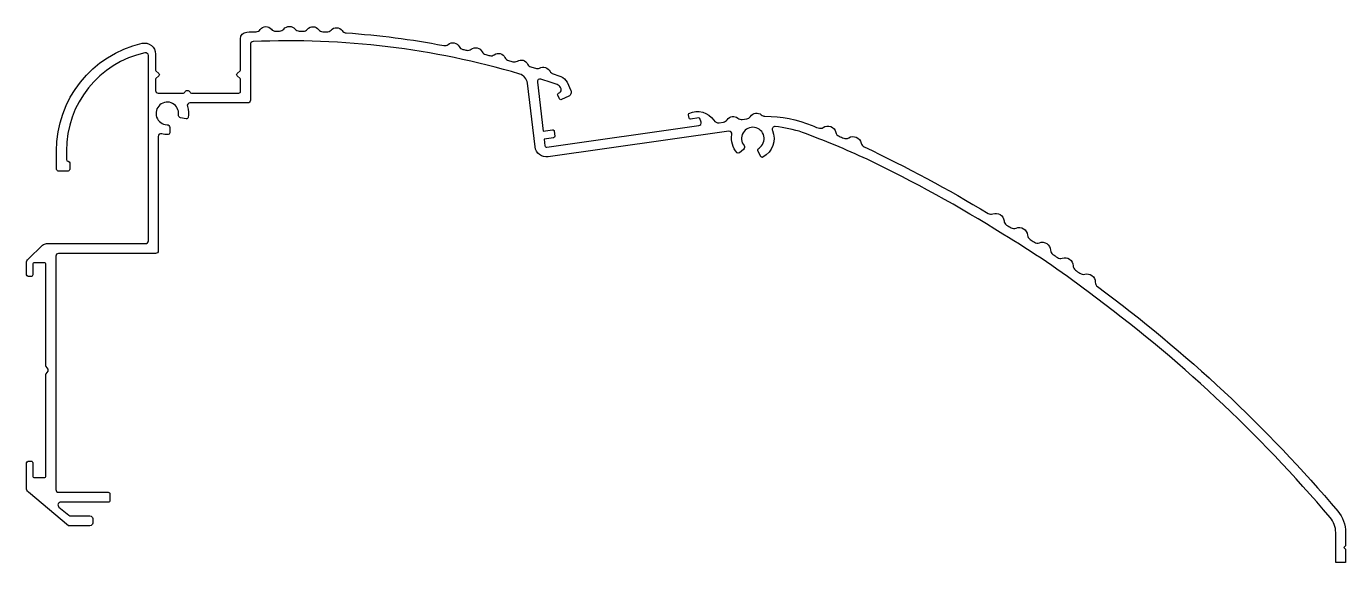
# Model space of a CAD drawing. Extents: x 716 to 956, y -185 to -87.
import ezdxf

# ---------------------------------------------------------------- set-up
doc = ezdxf.new("R2010")
doc.units = 0
doc.layers.get('0').update_dxf_attribs({"linetype": 'CONTINUOUS'})

msp = doc.modelspace()

# ---------------------------------------------------------------- linework, layer by layer
at = {"color": 0, "linetype": 'CONTINUOUS'}
msp.add_lwpolyline([(839.19, -104.4), (838.98, -103.78, 0.362136), (838.76, -103.64), (837.25, -103.86, -0.389826), (837.03, -103.7), (836.88, -103.08, -0.343452), (836.99, -102.86, -0.38529), (841.5, -104.08, 0.292865), (842.48, -104.53), (843.24, -104.42, 0.21847), (843.94, -103.97, -0.458841), (845.89, -103.69, 0.21847), (846.69, -103.93), (847.49, -103.82, 0.218464), (848.2, -103.37, -0.45892), (850.15, -103.09, 0.181738), (850.81, -103.34, -0.098847), (859.41, -105.06, -0.00166), (860.49, -105.48, 0.245114), (861.41, -105.38, -0.525764), (863.71, -106.29, 0.242405), (864.3, -106.99, -0.001313), (865.15, -107.34, 0.241743), (866.06, -107.27, -0.516116), (868.31, -108.23, 0.232051), (868.86, -108.92, -0.024842), (891.42, -121.05, 0.230109), (892.29, -121.13, -0.496074), (894.32, -122.4, 0.23928), (894.8, -123.16, -0.001351), (895.61, -123.65, 0.240066), (896.51, -123.72, -0.514891), (898.59, -125.01, 0.238472), (899.05, -125.78, -0.001364), (899.85, -126.3, 0.239354), (900.75, -126.4, -0.51243), (902.78, -127.73, 0.237144), (903.22, -128.52, -0.0014), (904.03, -129.07, 0.236165), (904.91, -129.2, -0.504256), (906.89, -130.58, 0.233532), (907.3, -131.36, -0.001457), (908.13, -131.96, 0.232756), (909, -132.12, -0.500257), (910.92, -133.56, 0.238629), (911.32, -134.37, -0.058257), (955.07, -175.3, -0.177376), (956.48, -179.17), (956.48, -181.62), (956.18, -181.92), (956.48, -182.22), (956.48, -184.66), (954.68, -184.66), (954.68, -179.17, 0.177376), (953.69, -176.46, 0.059001), (909.64, -135.36, 0.027115), (894.12, -124.82, 0.027542), (869.43, -111.19, 0.018468), (857.62, -106.29, 0.060067), (852.67, -105.23, 0.565662), (852.16, -105.92, -0.384483), (850.45, -110.8, -0.41517), (850.04, -110.68), (849.56, -109.79, -0.390165), (849.73, -109.13, 2.589905), (847, -108.7, -0.410124), (846.93, -109.4), (846.16, -110.03, -0.400756), (845.74, -110, -0.235465), (844.81, -106.68, 0.514503), (844.25, -106.09), (811.36, -110.75, -0.420745), (808.98, -108.92), (807.6, -97.33, 0.300007), (806.18, -95.65, 0.082965), (757.65, -89.76, 0.401196), (757.17, -90.25), (757.17, -100.43, -0.414214), (756.67, -100.93), (746.17, -100.93, 0.513084), (745.7, -101.59, -0.131837), (745.83, -103.58, -0.41517), (745.47, -103.82), (744.48, -103.62, -0.390165), (744.09, -103.07, 2.589905), (742, -104.88, -0.410124), (742.49, -105.38), (742.48, -106.38, -0.400756), (742.19, -106.68, -0.075936), (741.03, -106.55, 0.49429), (740.4, -107.03), (740.4, -127.85, -0.414214), (739.9, -128.35), (722.26, -128.35, 0.414214), (721.76, -128.85), (721.76, -171.35, 0.414214), (722.26, -171.85), (731.3, -171.85, -0.414214), (731.6, -172.15), (731.6, -173.35, -0.414214), (731.3, -173.65), (722.64, -173.65, 0.699845), (722.32, -174.53), (724.1, -176.03, 0.176578), (724.42, -176.15), (727.98, -176.15, -0.414214), (728.48, -176.65), (728.48, -177.45, -0.414214), (727.98, -177.95), (724.05, -177.95), (716.76, -171.82, -0.22144), (716.4, -171.05), (716.4, -166.65, -0.414214), (716.9, -166.15), (717.26, -166.15, -0.414214), (717.56, -166.45), (717.56, -168.85, 0.414214), (717.86, -169.15), (719.66, -169.15, 0.414214), (719.96, -168.85), (719.96, -150.42, -0.151377), (720.01, -150.25), (720.34, -149.77, 0.309854), (720.34, -149.43), (720.01, -148.94, -0.151377), (719.96, -148.77), (719.96, -130.35, 0.414214), (719.66, -130.05), (717.86, -130.05, 0.414214), (717.56, -130.35), (717.56, -132.25, -0.414214), (717.26, -132.55), (716.9, -132.55, -0.414214), (716.4, -132.05), (716.4, -130.09, -0.204195), (716.71, -129.37), (719.36, -126.82, -0.19364), (720.05, -126.55), (738.1, -126.55, 0.414214), (738.6, -126.05), (738.6, -92.28, 0.479107), (737.99, -91.79, 0.353596), (723.7, -109.65), (723.7, -111.24, 0.409522), (723.99, -111.54, -0.409522), (724.29, -111.84), (724.29, -113.02, -0.414214), (723.99, -113.32), (722.2, -113.32, -0.414214), (721.9, -113.02), (721.9, -109.66, -0.351361), (737.45, -90.06, -0.481482), (739.9, -92.01), (739.9, -94.85, 0.208547), (739.99, -95.07), (740.52, -95.55, -0.43606), (740.52, -95.99), (739.99, -96.47, 0.208547), (739.9, -96.69), (739.9, -98.63, 0.414214), (740.4, -99.13), (744.97, -99.13, 0.305615), (745.25, -98.94, -0.6742), (746.18, -98.94, 0.305615), (746.45, -99.13), (755.07, -99.13, 0.414214), (755.37, -98.83), (755.37, -96.69, 0.208547), (755.28, -96.47), (754.76, -95.99, -0.43606), (754.76, -95.55), (755.28, -95.07, 0.208547), (755.37, -94.85), (755.37, -89.22, -0.399145), (756.51, -88.02, -0.002816), (758.2, -87.94, 0.225038), (758.96, -87.54, -0.481997), (760.99, -87.49, 0.225551), (761.77, -87.84, -0.001187), (762.49, -87.83, 0.224595), (763.26, -87.46, -0.480709), (765.29, -87.46, 0.224904), (766.06, -87.84, -0.001203), (766.78, -87.85, 0.22491), (767.56, -87.49, -0.481224), (769.59, -87.55, 0.225025), (770.35, -87.95, -0.001183), (771.06, -87.98, 0.225019), (771.85, -87.65, -0.478101), (773.87, -87.75, 0.222276), (774.61, -88.16, -0.02982), (792.35, -90.46, 0.222282), (793.17, -90.25, -0.475284), (795.15, -90.65, 0.222627), (795.82, -91.16, -0.001228), (796.54, -91.32, 0.222621), (797.37, -91.13, -0.47488), (799.34, -91.59, 0.221945), (799.99, -92.12, -0.001258), (800.73, -92.3, 0.22195), (801.56, -92.14, -0.472349), (803.5, -92.64, 0.220468), (804.14, -93.19, -0.001404), (804.96, -93.41, 0.209937), (805.75, -93.3, -0.443537), (807.6, -93.84, 0.2063), (808.2, -94.35, 0.001459), (809.04, -94.61, 0.186797), (809.76, -94.56, -0.394206), (811.71, -95.18, 0.185838), (812.26, -95.64, -0.00242), (813.64, -96.11, -0.202581), (814.79, -97.15), (815.48, -98.63, -0.414214), (815.1, -99.69), (813.8, -100.3, -0.414214), (813.4, -100.15), (813.11, -99.52, -0.414214), (813.25, -99.12), (813.46, -99.02, 0.414214), (813.7, -98.36), (813.58, -98.11, 0.202782), (813, -97.58, 0.005257), (810.04, -96.59, 0.547097), (809.39, -97.13), (810.45, -106.04), (812.13, -105.8, -0.420745), (812.47, -106.06), (812.58, -106.95, -0.407713), (812.32, -107.29), (810.63, -107.53), (810.77, -108.71, 0.420745), (811.11, -108.97), (838.78, -105.05, 0.468282)], format="xyb", close=True, dxfattribs=at)

doc.saveas('drawing.dxf')
